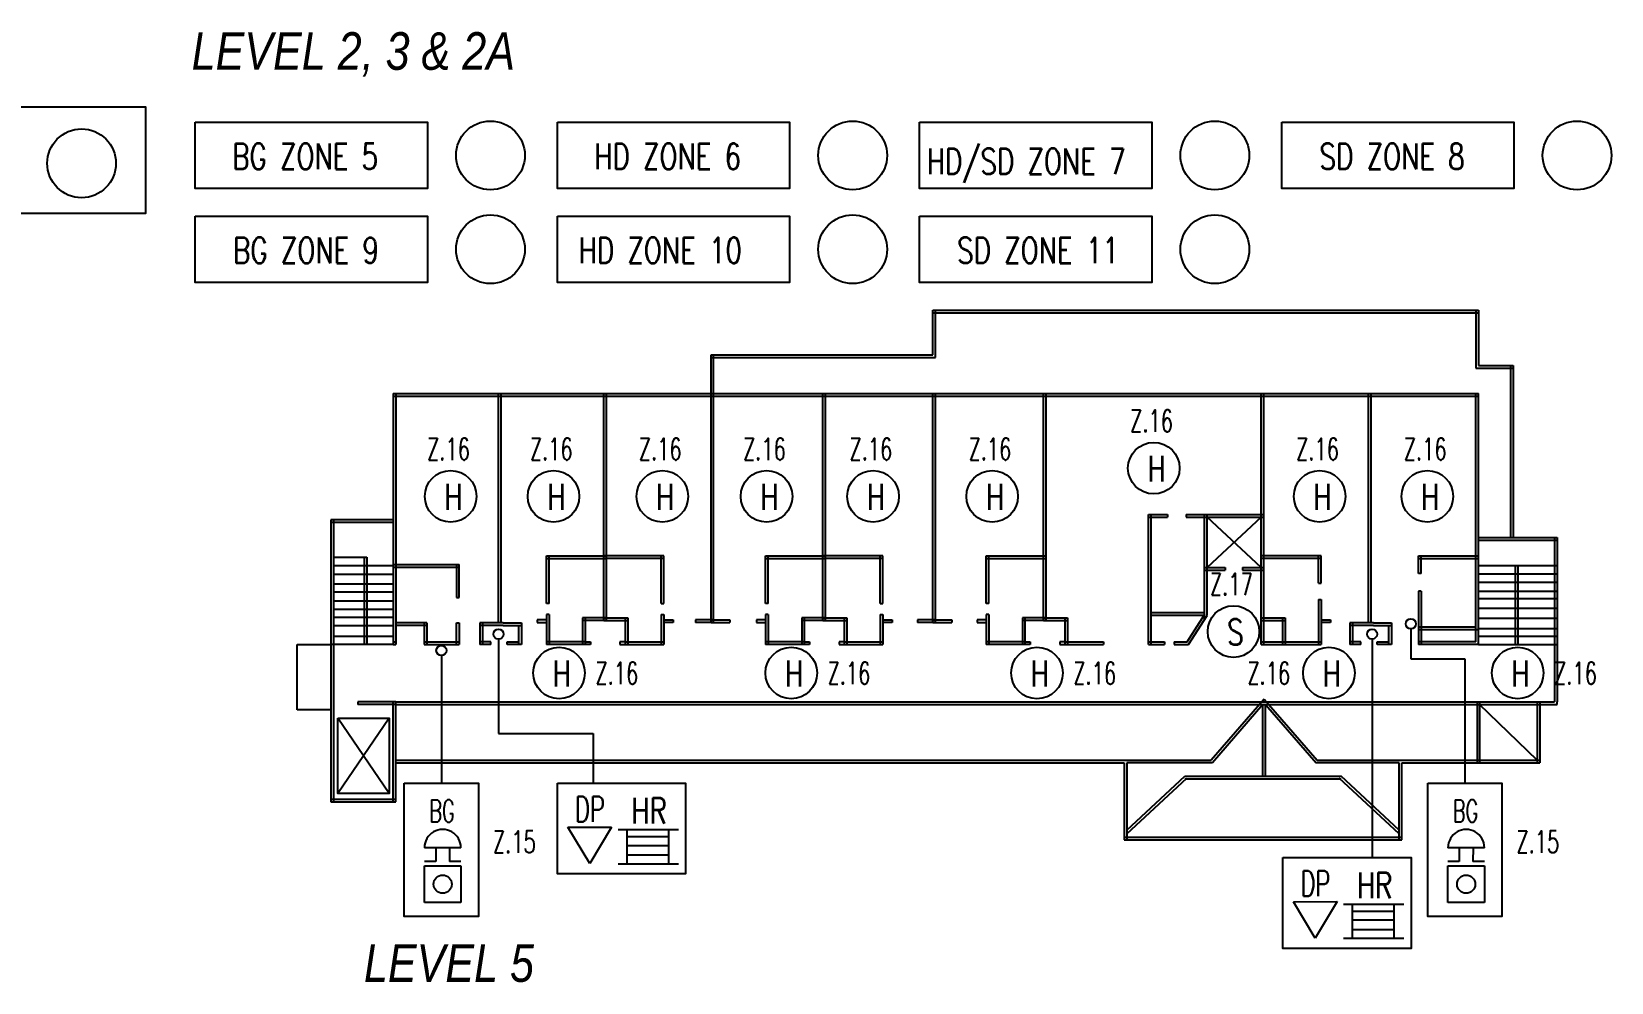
# Model space of a CAD drawing. Extents: x -3977 to 6343, y -1567 to 1206.
# Drawn here: x -3669.8 to -3531.9, y -1269 to -1186.1 of the extents above; entities that cross this region are included whole.
import ezdxf

# ---------------------------------------------------------------- set-up
doc = ezdxf.new("R2010")
doc.units = 0
doc.layers.get('0').update_dxf_attribs({"linetype": 'CONTINUOUS'})
for name, color, linetype in [('BUILD', 8, 'CONTINUOUS'), ('FAPOINT', 1, 'CONTINUOUS'), ('FF_GRID_LINE', 8, 'CONTINUOUS'), ('MIMIC_SIZE', 7, 'CONTINUOUS'), ('TEXT', 8, 'CONTINUOUS')]:
    doc.layers.add(name, color=color, linetype=linetype)
doc.styles.add('ARIAL_NARROW_ITALIC', font='ARIALNI.TTF')
doc.styles.add('BADAI', font='romans.shx', dxfattribs={"width": 0.65})
doc.styles.add('PLOT02__REVB$0$NARROW', font='SIMPLEX', dxfattribs={"width": 0.75})

msp = doc.modelspace()

# ---------------------------------------------------------------- linework, layer by layer
at = {"color": 1}
for p, q in [((-3622.965, -1255.451, 16734.629), (-3619.147, -1255.441, 16734.629)), ((-3621.059, -1258.627, 16734.629), (-3622.965, -1255.451, 16734.629)), ((-3619.147, -1255.441, 16734.629), (-3621.059, -1258.627, 16734.629)), ((-3634.488, -1258.43, 16734.629), (-3635.483, -1258.429, 16734.629)), ((-3632.3, -1257.239, 16734.629), (-3635.481, -1257.236, 16734.629)), ((-3634.487, -1257.237, 16734.629), (-3634.488, -1258.43, 16734.629)), ((-3633.294, -1257.238, 16734.629), (-3633.295, -1258.431, 16734.629)), ((-3632.301, -1258.432, 16734.629), (-3633.295, -1258.431, 16734.629)), ((-3545.185, -1258.43, 16734.629), (-3546.18, -1258.429, 16734.629)), ((-3542.997, -1257.239, 16734.629), (-3546.178, -1257.236, 16734.629)), ((-3545.184, -1257.237, 16734.629), (-3545.185, -1258.43, 16734.629)), ((-3543.991, -1257.238, 16734.629), (-3543.992, -1258.431, 16734.629)), ((-3542.998, -1258.432, 16734.629), (-3543.992, -1258.431, 16734.629)), ((-3635.486, -1262.008, 16734.629), (-3635.483, -1258.826, 16734.629)), ((-3635.483, -1258.826, 16734.629), (-3632.301, -1258.83, 16734.629)), ((-3632.301, -1258.83, 16734.629), (-3632.305, -1262.011, 16734.629)), ((-3546.183, -1262.008, 16734.629), (-3546.18, -1258.826, 16734.629)), ((-3546.18, -1258.826, 16734.629), (-3542.998, -1258.83, 16734.629)), ((-3542.998, -1258.83, 16734.629), (-3543.002, -1262.011, 16734.629)), ((-3559.665, -1261.943, 16734.629), (-3555.847, -1261.933, 16734.629)), ((-3557.759, -1265.12, 16734.629), (-3559.665, -1261.943, 16734.629)), ((-3555.847, -1261.933, 16734.629), (-3557.759, -1265.12, 16734.629))]:
    msp.add_line(p, q, dxfattribs=at)
at = {"color": 7, "linetype": 'BYBLOCK'}
for points in [[(-3686.854, -1192.627), (-3659.819, -1192.627), (-3659.819, -1201.93), (-3686.854, -1201.93)], [(-3655.474, -1193.965), (-3635.224, -1193.965), (-3635.224, -1199.752), (-3655.474, -1199.752)], [(-3623.872, -1193.965), (-3603.623, -1193.965), (-3603.623, -1199.752), (-3623.872, -1199.752)], [(-3592.271, -1193.965), (-3572.022, -1193.965), (-3572.022, -1199.752), (-3592.271, -1199.752)], [(-3560.67, -1193.965), (-3540.42, -1193.965), (-3540.42, -1199.752), (-3560.67, -1199.752)], [(-3655.474, -1202.15), (-3635.224, -1202.15), (-3635.224, -1207.936), (-3655.474, -1207.936)], [(-3623.872, -1202.15), (-3603.623, -1202.15), (-3603.623, -1207.936), (-3623.872, -1207.936)], [(-3592.271, -1202.15), (-3572.022, -1202.15), (-3572.022, -1207.936), (-3592.271, -1207.936)]]:
    msp.add_lwpolyline(points, close=True, dxfattribs=at)
at = {"color": 1}
for points in [[(-3637.241, -1251.607), (-3630.767, -1251.607), (-3630.767, -1263.247), (-3637.241, -1263.247)], [(-3623.879, -1251.607), (-3612.696, -1251.607), (-3612.696, -1259.528), (-3623.879, -1259.528)], [(-3547.938, -1251.607), (-3541.464, -1251.607), (-3541.464, -1263.247), (-3547.938, -1263.247)], [(-3560.579, -1258.099), (-3549.396, -1258.099), (-3549.396, -1266.02), (-3560.579, -1266.02)]]:
    msp.add_lwpolyline(points, close=True, dxfattribs=at)
at = {"color": 1, "linetype": 'BYBLOCK'}
for centre, radius in [((-3665.393, -1197.546), 3), ((-3629.719, -1196.859), 3), ((-3598.117, -1196.859), 3), ((-3566.516, -1196.859), 3), ((-3534.915, -1196.859), 3), ((-3629.719, -1205.043), 3), ((-3598.117, -1205.043), 3), ((-3566.516, -1205.043), 3), ((-3571.844, -1224.134), 2.25), ((-3633.194, -1226.592), 2.25), ((-3624.22, -1226.592), 2.25), ((-3614.72, -1226.592), 2.25), ((-3605.63, -1226.592), 2.25), ((-3596.335, -1226.592), 2.25), ((-3585.946, -1226.592), 2.25), ((-3557.371, -1226.592), 2.25), ((-3547.975, -1226.592), 2.25), ((-3564.887, -1238.386), 2.25), ((-3549.418, -1237.709), 0.441), ((-3629.012, -1238.605), 0.441), ((-3552.796, -1238.605), 0.441), ((-3634.004, -1240.038), 0.441), ((-3623.733, -1241.997), 2.25), ((-3603.475, -1241.997), 2.25), ((-3582.034, -1241.997), 2.25), ((-3556.562, -1241.997), 2.25), ((-3540.089, -1241.997), 2.25)]:
    msp.add_circle(centre, radius, dxfattribs=at)
at = {"color": 1}
for centre in [(-3633.894, -1260.419, 16734.629), (-3544.591, -1260.419, 16734.629)]:
    msp.add_circle(centre, 0.795, dxfattribs=at)
for centre in [(-3633.89, -1257.237, 16734.629), (-3544.587, -1257.237, 16734.629)]:
    msp.add_arc(centre, 1.591, 359.93967, 179.93967, dxfattribs=at)
at = {"layer": 'FAPOINT', "color": 1, "linetype": 'BYBLOCK'}
for p, q in [((-3618.577, -1255.661, 16734.629), (-3613.319, -1255.661, 16734.629)), ((-3617.794, -1258.632, 16734.629), (-3617.794, -1255.661, 16734.629)), ((-3614.169, -1258.632, 16734.629), (-3614.169, -1255.661, 16734.629)), ((-3617.794, -1256.271, 16734.629), (-3614.169, -1256.271, 16734.629)), ((-3617.794, -1257.037, 16734.629), (-3614.169, -1257.037, 16734.629)), ((-3617.794, -1257.865, 16734.629), (-3614.169, -1257.865, 16734.629)), ((-3618.577, -1258.632, 16734.629), (-3613.319, -1258.632, 16734.629)), ((-3555.276, -1262.154, 16734.629), (-3550.018, -1262.154, 16734.629)), ((-3554.494, -1265.124, 16734.629), (-3554.494, -1262.154, 16734.629)), ((-3550.869, -1265.124, 16734.629), (-3550.869, -1262.154, 16734.629)), ((-3554.494, -1262.763, 16734.629), (-3550.869, -1262.763, 16734.629)), ((-3554.494, -1263.529, 16734.629), (-3550.869, -1263.529, 16734.629)), ((-3555.276, -1265.124, 16734.629), (-3550.018, -1265.124, 16734.629)), ((-3554.494, -1264.358, 16734.629), (-3550.869, -1264.358, 16734.629))]:
    msp.add_line(p, q, dxfattribs=at)
at = {"layer": 'FF_GRID_LINE', "color": 1}
for p, q in [((-3632.305, -1262.011, 16734.629), (-3635.486, -1262.008, 16734.629)), ((-3543.002, -1262.011, 16734.629), (-3546.183, -1262.008, 16734.629))]:
    msp.add_line(p, q, dxfattribs=at)
at = {"layer": 'MIMIC_SIZE', "color": 0, "linetype": 'BYBLOCK'}
for p, q in [((-3591.112, -1214.259), (-3591.112, -1210.351)), ((-3591.112, -1210.351), (-3543.513, -1210.351)), ((-3591.112, -1210.578), (-3543.513, -1210.578)), ((-3590.884, -1214.486), (-3590.884, -1210.351)), ((-3543.741, -1210.351), (-3543.741, -1215.402)), ((-3543.513, -1210.351), (-3543.513, -1215.174)), ((-3610.473, -1217.614), (-3610.473, -1214.259)), ((-3610.473, -1214.259), (-3591.112, -1214.259)), ((-3610.246, -1217.614), (-3610.246, -1214.259)), ((-3610.473, -1214.486), (-3590.884, -1214.486)), ((-3543.741, -1215.402), (-3540.479, -1215.402)), ((-3543.513, -1215.174), (-3540.479, -1215.174)), ((-3540.706, -1215.174), (-3540.706, -1230.188)), ((-3540.479, -1215.174), (-3540.479, -1230.188)), ((-3638.211, -1217.614), (-3638.211, -1239.499)), ((-3638.211, -1217.614), (-3543.513, -1217.614)), ((-3638.211, -1217.842), (-3543.513, -1217.842)), ((-3637.984, -1217.614), (-3637.984, -1239.499)), ((-3629.05, -1217.614), (-3629.05, -1237.634)), ((-3628.822, -1217.614), (-3628.822, -1237.634)), ((-3619.829, -1237.408), (-3619.829, -1217.614)), ((-3619.602, -1237.408), (-3619.602, -1217.614)), ((-3610.473, -1237.598), (-3610.473, -1217.614)), ((-3610.246, -1237.598), (-3610.246, -1217.614)), ((-3600.708, -1237.408), (-3600.708, -1217.614)), ((-3600.481, -1237.408), (-3600.481, -1217.614)), ((-3591.112, -1237.598), (-3591.112, -1217.614)), ((-3590.884, -1237.598), (-3590.884, -1217.614)), ((-3581.457, -1237.408), (-3581.457, -1217.614)), ((-3581.23, -1237.408), (-3581.23, -1217.614)), ((-3562.465, -1239.499), (-3562.465, -1217.614)), ((-3562.238, -1239.499), (-3562.238, -1217.614)), ((-3553.138, -1217.614), (-3553.138, -1237.634)), ((-3552.91, -1217.614), (-3552.91, -1237.634)), ((-3543.741, -1239.272), (-3543.741, -1217.614)), ((-3543.513, -1239.499), (-3543.513, -1217.614)), ((-3638.211, -1228.647), (-3643.656, -1228.647)), ((-3643.656, -1228.647), (-3643.656, -1239.499)), ((-3638.211, -1228.875), (-3643.656, -1228.875)), ((-3643.428, -1228.647), (-3643.428, -1239.499)), ((-3572.299, -1239.499), (-3572.299, -1228.187)), ((-3572.299, -1228.187), (-3570.653, -1228.187)), ((-3572.299, -1228.414), (-3570.653, -1228.414)), ((-3572.072, -1239.499), (-3572.072, -1228.187)), ((-3572.072, -1237.408), (-3572.072, -1228.187)), ((-3570.653, -1228.187), (-3570.653, -1228.414)), ((-3569.021, -1228.187), (-3562.238, -1228.187)), ((-3569.021, -1228.187), (-3569.021, -1228.414)), ((-3569.021, -1228.414), (-3562.238, -1228.414)), ((-3567.416, -1237.334), (-3567.416, -1228.187)), ((-3567.189, -1236.981), (-3567.189, -1228.187)), ((-3562.465, -1228.414), (-3567.189, -1232.798)), ((-3562.465, -1232.799), (-3567.189, -1228.414)), ((-3543.513, -1230.188), (-3536.64, -1230.188)), ((-3543.513, -1230.416), (-3536.64, -1230.416)), ((-3536.867, -1230.188), (-3536.867, -1244.521)), ((-3536.64, -1230.188), (-3536.64, -1244.521)), ((-3643.428, -1231.89), (-3640.501, -1231.89)), ((-3640.728, -1231.89), (-3640.728, -1239.499)), ((-3640.501, -1231.89), (-3640.501, -1239.499)), ((-3624.829, -1235.943), (-3624.829, -1231.786)), ((-3624.829, -1231.786), (-3619.602, -1231.786)), ((-3624.829, -1232.013), (-3619.602, -1232.013)), ((-3624.602, -1235.943), (-3624.602, -1231.786)), ((-3614.601, -1231.786), (-3619.829, -1231.786)), ((-3614.601, -1232.013), (-3619.829, -1232.013)), ((-3614.829, -1235.943), (-3614.829, -1231.786)), ((-3614.601, -1235.943), (-3614.601, -1231.786)), ((-3605.709, -1235.943), (-3605.709, -1231.786)), ((-3605.709, -1231.786), (-3600.481, -1231.786)), ((-3605.709, -1232.013), (-3600.481, -1232.013)), ((-3605.481, -1235.943), (-3605.481, -1231.786)), ((-3595.481, -1231.786), (-3600.708, -1231.786)), ((-3595.481, -1232.013), (-3600.708, -1232.013)), ((-3595.708, -1235.943), (-3595.708, -1231.786)), ((-3595.481, -1235.943), (-3595.481, -1231.786)), ((-3586.457, -1235.943), (-3586.457, -1231.786)), ((-3586.457, -1231.786), (-3581.23, -1231.786)), ((-3586.457, -1232.013), (-3581.23, -1232.013)), ((-3586.23, -1235.943), (-3586.23, -1231.786)), ((-3557.237, -1231.786), (-3562.465, -1231.786)), ((-3557.237, -1232.013), (-3562.465, -1232.013)), ((-3557.465, -1234.15), (-3557.465, -1231.786)), ((-3557.237, -1234.15), (-3557.237, -1231.786)), ((-3548.741, -1233.318), (-3548.741, -1231.786)), ((-3548.741, -1231.786), (-3543.513, -1231.786)), ((-3548.741, -1232.013), (-3543.513, -1232.013)), ((-3548.513, -1233.318), (-3548.513, -1231.786)), ((-3643.428, -1232.625), (-3638.211, -1232.625)), ((-3643.428, -1233.393), (-3638.211, -1233.393)), ((-3638.211, -1232.531), (-3632.45, -1232.531)), ((-3638.211, -1232.759), (-3632.45, -1232.759)), ((-3632.677, -1232.531), (-3632.677, -1235.425)), ((-3632.45, -1235.425), (-3632.45, -1232.531)), ((-3567.416, -1232.799), (-3565.629, -1232.799)), ((-3567.416, -1233.026), (-3565.629, -1233.026)), ((-3565.629, -1232.799), (-3565.629, -1233.026)), ((-3564.114, -1232.799), (-3562.238, -1232.799)), ((-3564.114, -1232.799), (-3564.114, -1233.026)), ((-3564.114, -1233.026), (-3562.238, -1233.026)), ((-3548.513, -1233.318), (-3548.741, -1233.318)), ((-3543.513, -1232.617), (-3536.64, -1232.617)), ((-3543.513, -1233.34), (-3536.64, -1233.34)), ((-3540.304, -1232.617), (-3540.304, -1239.499)), ((-3540.077, -1232.617), (-3540.077, -1239.499)), ((-3643.428, -1234.208), (-3638.211, -1234.208)), ((-3643.428, -1234.928), (-3638.211, -1234.928)), ((-3557.465, -1234.15), (-3557.237, -1234.15)), ((-3548.741, -1234.855), (-3548.741, -1239.499)), ((-3548.513, -1234.855), (-3548.741, -1234.855)), ((-3548.513, -1234.855), (-3548.513, -1239.499)), ((-3543.513, -1234.063), (-3536.64, -1234.063)), ((-3543.513, -1234.848), (-3536.64, -1234.848)), ((-3643.428, -1235.712), (-3638.211, -1235.712)), ((-3632.677, -1235.425), (-3632.45, -1235.425)), ((-3624.602, -1235.943), (-3624.829, -1235.943)), ((-3614.829, -1235.943), (-3614.601, -1235.943)), ((-3605.481, -1235.943), (-3605.709, -1235.943)), ((-3595.708, -1235.943), (-3595.481, -1235.943)), ((-3586.23, -1235.943), (-3586.457, -1235.943)), ((-3557.465, -1235.598), (-3557.465, -1239.499)), ((-3557.465, -1235.598), (-3557.237, -1235.598)), ((-3557.237, -1235.598), (-3557.237, -1239.499)), ((-3543.513, -1235.508), (-3536.64, -1235.508)), ((-3543.513, -1236.357), (-3536.64, -1236.357)), ((-3643.428, -1236.431), (-3638.211, -1236.431)), ((-3643.428, -1237.119), (-3638.211, -1237.119)), ((-3635.273, -1237.634), (-3637.984, -1237.634)), ((-3635.5, -1237.634), (-3635.5, -1239.499)), ((-3635.273, -1237.634), (-3635.273, -1239.499)), ((-3632.677, -1239.499), (-3632.677, -1237.634)), ((-3632.677, -1237.634), (-3632.45, -1237.634)), ((-3632.45, -1237.634), (-3632.45, -1239.499)), ((-3628.596, -1237.634), (-3630.637, -1237.634)), ((-3630.637, -1237.634), (-3630.637, -1239.499)), ((-3630.41, -1237.634), (-3630.41, -1239.499)), ((-3628.596, -1237.634), (-3627.013, -1237.634)), ((-3627.013, -1237.634), (-3627.013, -1239.499)), ((-3624.829, -1237.37), (-3625.639, -1237.37)), ((-3625.639, -1237.37), (-3625.639, -1237.598)), ((-3625.639, -1237.598), (-3624.829, -1237.598)), ((-3624.829, -1236.886), (-3624.829, -1239.499)), ((-3624.602, -1236.886), (-3624.829, -1236.886)), ((-3624.602, -1236.886), (-3624.602, -1239.499)), ((-3619.602, -1237.181), (-3621.684, -1237.181)), ((-3621.684, -1237.181), (-3621.684, -1239.499)), ((-3619.602, -1237.408), (-3621.684, -1237.408)), ((-3621.457, -1237.181), (-3621.457, -1239.499)), ((-3619.829, -1237.181), (-3617.746, -1237.181)), ((-3619.829, -1237.408), (-3617.746, -1237.408)), ((-3617.974, -1237.181), (-3617.974, -1239.499)), ((-3617.746, -1237.181), (-3617.746, -1239.499)), ((-3614.829, -1236.886), (-3614.829, -1239.499)), ((-3614.829, -1236.886), (-3614.601, -1236.886)), ((-3614.601, -1236.886), (-3614.601, -1239.499)), ((-3614.601, -1237.37), (-3613.791, -1237.37)), ((-3613.791, -1237.598), (-3614.601, -1237.598)), ((-3613.791, -1237.37), (-3613.791, -1237.598)), ((-3610.246, -1237.37), (-3611.827, -1237.37)), ((-3611.827, -1237.37), (-3611.827, -1237.598)), ((-3610.246, -1237.598), (-3611.827, -1237.598)), ((-3610.473, -1237.37), (-3608.833, -1237.37)), ((-3610.473, -1237.598), (-3608.833, -1237.598)), ((-3608.833, -1237.37), (-3608.833, -1237.598)), ((-3605.709, -1237.37), (-3606.519, -1237.37)), ((-3606.519, -1237.37), (-3606.519, -1237.598)), ((-3606.519, -1237.598), (-3605.709, -1237.598)), ((-3605.709, -1236.886), (-3605.709, -1239.499)), ((-3605.481, -1236.886), (-3605.709, -1236.886)), ((-3605.481, -1236.886), (-3605.481, -1239.499)), ((-3600.481, -1237.181), (-3602.564, -1237.181)), ((-3602.564, -1237.181), (-3602.564, -1239.499)), ((-3600.481, -1237.408), (-3602.564, -1237.408)), ((-3602.336, -1237.181), (-3602.336, -1239.499)), ((-3600.708, -1237.181), (-3598.626, -1237.181)), ((-3600.708, -1237.408), (-3598.626, -1237.408)), ((-3598.853, -1237.181), (-3598.853, -1239.499)), ((-3598.626, -1237.181), (-3598.626, -1239.499)), ((-3595.708, -1236.886), (-3595.708, -1239.499)), ((-3595.708, -1236.886), (-3595.481, -1236.886)), ((-3595.481, -1236.886), (-3595.481, -1239.499)), ((-3595.481, -1237.37), (-3594.671, -1237.37)), ((-3594.671, -1237.598), (-3595.481, -1237.598)), ((-3594.671, -1237.37), (-3594.671, -1237.598)), ((-3590.884, -1237.37), (-3592.466, -1237.37)), ((-3592.466, -1237.37), (-3592.466, -1237.598)), ((-3590.884, -1237.598), (-3592.466, -1237.598)), ((-3591.112, -1237.37), (-3589.472, -1237.37)), ((-3591.112, -1237.598), (-3589.472, -1237.598)), ((-3589.472, -1237.37), (-3589.472, -1237.598)), ((-3586.457, -1237.37), (-3587.267, -1237.37)), ((-3587.267, -1237.37), (-3587.267, -1237.598)), ((-3587.267, -1237.598), (-3586.457, -1237.598)), ((-3586.457, -1236.886), (-3586.457, -1239.499)), ((-3586.23, -1236.886), (-3586.457, -1236.886)), ((-3586.23, -1236.886), (-3586.23, -1239.499)), ((-3581.23, -1237.181), (-3583.312, -1237.181)), ((-3583.312, -1237.181), (-3583.312, -1239.499)), ((-3581.23, -1237.408), (-3583.312, -1237.408)), ((-3583.085, -1237.181), (-3583.085, -1239.499)), ((-3581.457, -1237.181), (-3579.374, -1237.181)), ((-3581.457, -1237.408), (-3579.374, -1237.408)), ((-3579.602, -1237.181), (-3579.602, -1239.499)), ((-3579.374, -1237.181), (-3579.374, -1239.499)), ((-3572.072, -1236.728), (-3567.416, -1236.728)), ((-3572.072, -1236.955), (-3567.416, -1236.955)), ((-3568.934, -1239.272), (-3567.38, -1236.857)), ((-3568.81, -1239.499), (-3567.189, -1236.981)), ((-3562.465, -1237.181), (-3560.382, -1237.181)), ((-3562.465, -1237.408), (-3560.382, -1237.408)), ((-3560.61, -1237.181), (-3560.61, -1239.499)), ((-3560.382, -1237.181), (-3560.382, -1239.499)), ((-3557.237, -1237.37), (-3556.427, -1237.37)), ((-3556.427, -1237.598), (-3557.237, -1237.598)), ((-3556.427, -1237.37), (-3556.427, -1237.598)), ((-3552.684, -1237.634), (-3554.726, -1237.634)), ((-3554.726, -1237.634), (-3554.726, -1239.499)), ((-3554.498, -1237.634), (-3554.498, -1239.499)), ((-3552.684, -1237.634), (-3551.101, -1237.634)), ((-3551.101, -1237.634), (-3551.101, -1239.499)), ((-3543.513, -1237.205), (-3536.64, -1237.205)), ((-3643.428, -1237.854), (-3638.211, -1237.854)), ((-3643.428, -1238.798), (-3638.211, -1238.798)), ((-3635.273, -1237.861), (-3637.984, -1237.861)), ((-3628.596, -1237.861), (-3630.637, -1237.861)), ((-3628.596, -1237.861), (-3627.013, -1237.861)), ((-3627.24, -1239.499), (-3627.24, -1237.861)), ((-3552.684, -1237.861), (-3554.726, -1237.861)), ((-3552.684, -1237.861), (-3551.101, -1237.861)), ((-3551.328, -1239.499), (-3551.328, -1237.861)), ((-3543.741, -1238.014), (-3548.741, -1238.014)), ((-3543.513, -1238.242), (-3548.741, -1238.242)), ((-3543.513, -1238.116), (-3536.64, -1238.116)), ((-3543.513, -1238.776), (-3536.64, -1238.776)), ((-3646.596, -1245.221), (-3646.596, -1239.499)), ((-3646.596, -1239.499), (-3643.656, -1239.499)), ((-3638.211, -1239.499), (-3643.656, -1239.499)), ((-3643.656, -1239.499), (-3643.656, -1253.238)), ((-3643.428, -1239.499), (-3643.428, -1253.238)), ((-3638.211, -1239.272), (-3637.984, -1239.272)), ((-3638.211, -1239.499), (-3637.984, -1239.499)), ((-3635.5, -1239.272), (-3632.45, -1239.272)), ((-3635.5, -1239.499), (-3632.45, -1239.499)), ((-3629.68, -1239.272), (-3630.637, -1239.272)), ((-3629.68, -1239.499), (-3630.637, -1239.499)), ((-3629.68, -1239.499), (-3629.68, -1239.272)), ((-3628.265, -1239.499), (-3628.265, -1239.272)), ((-3628.265, -1239.272), (-3627.24, -1239.272)), ((-3627.24, -1239.499), (-3628.265, -1239.499)), ((-3627.013, -1239.499), (-3627.24, -1239.499)), ((-3621.457, -1239.272), (-3624.829, -1239.272)), ((-3621.457, -1239.499), (-3624.829, -1239.499)), ((-3621.457, -1239.272), (-3621.005, -1239.272)), ((-3621.005, -1239.499), (-3621.457, -1239.499)), ((-3621.005, -1239.272), (-3621.005, -1239.499)), ((-3617.974, -1239.272), (-3618.426, -1239.272)), ((-3618.426, -1239.272), (-3618.426, -1239.499)), ((-3618.426, -1239.499), (-3617.974, -1239.499)), ((-3617.974, -1239.272), (-3614.601, -1239.272)), ((-3617.974, -1239.499), (-3614.601, -1239.499)), ((-3602.336, -1239.272), (-3605.709, -1239.272)), ((-3602.336, -1239.499), (-3605.709, -1239.499)), ((-3602.336, -1239.272), (-3601.884, -1239.272)), ((-3601.884, -1239.499), (-3602.336, -1239.499)), ((-3601.884, -1239.272), (-3601.884, -1239.499)), ((-3598.853, -1239.272), (-3599.305, -1239.272)), ((-3599.305, -1239.272), (-3599.305, -1239.499)), ((-3599.305, -1239.499), (-3598.853, -1239.499)), ((-3598.853, -1239.272), (-3595.481, -1239.272)), ((-3598.853, -1239.499), (-3595.481, -1239.499)), ((-3583.085, -1239.272), (-3586.457, -1239.272)), ((-3583.085, -1239.499), (-3586.457, -1239.499)), ((-3583.085, -1239.272), (-3582.633, -1239.272)), ((-3582.633, -1239.499), (-3583.085, -1239.499)), ((-3582.633, -1239.272), (-3582.633, -1239.499)), ((-3579.602, -1239.272), (-3580.054, -1239.272)), ((-3580.054, -1239.272), (-3580.054, -1239.499)), ((-3580.054, -1239.499), (-3579.602, -1239.499)), ((-3579.602, -1239.272), (-3576.229, -1239.272)), ((-3579.602, -1239.499), (-3576.229, -1239.499)), ((-3576.229, -1239.272), (-3576.229, -1239.499)), ((-3572.299, -1239.272), (-3570.903, -1239.272)), ((-3572.299, -1239.499), (-3570.903, -1239.499)), ((-3570.903, -1239.272), (-3570.903, -1239.499)), ((-3570.066, -1239.272), (-3568.934, -1239.272)), ((-3570.066, -1239.272), (-3570.066, -1239.499)), ((-3570.066, -1239.499), (-3568.81, -1239.499)), ((-3562.465, -1239.272), (-3557.237, -1239.272)), ((-3562.465, -1239.499), (-3557.237, -1239.499)), ((-3560.61, -1239.272), (-3557.237, -1239.272)), ((-3553.769, -1239.272), (-3554.726, -1239.272)), ((-3553.769, -1239.499), (-3554.726, -1239.499)), ((-3553.769, -1239.499), (-3553.769, -1239.272)), ((-3552.353, -1239.499), (-3552.353, -1239.272)), ((-3552.353, -1239.272), (-3551.328, -1239.272)), ((-3551.328, -1239.499), (-3552.353, -1239.499)), ((-3551.101, -1239.499), (-3551.328, -1239.499)), ((-3543.741, -1239.272), (-3548.741, -1239.272)), ((-3543.513, -1239.499), (-3548.741, -1239.499)), ((-3543.513, -1239.499), (-3536.64, -1239.499)), ((-3637.984, -1244.521), (-3641.284, -1244.521)), ((-3641.284, -1244.521), (-3641.284, -1244.748)), ((-3638.211, -1253.238), (-3638.211, -1244.521)), ((-3637.984, -1253.238), (-3637.984, -1244.521)), ((-3637.984, -1244.521), (-3536.867, -1244.521)), ((-3562.201, -1244.27), (-3566.827, -1249.607)), ((-3562.201, -1244.27), (-3557.576, -1249.607)), ((-3543.638, -1244.521), (-3543.638, -1249.835)), ((-3543.41, -1244.521), (-3543.41, -1249.835)), ((-3538.388, -1244.521), (-3538.388, -1249.835)), ((-3538.161, -1244.521), (-3538.161, -1249.835)), ((-3536.64, -1244.748), (-3536.64, -1244.521)), ((-3643.656, -1245.221), (-3646.596, -1245.221)), ((-3638.56, -1245.928), (-3643.049, -1252.499)), ((-3638.56, -1252.499), (-3643.049, -1245.928)), ((-3637.984, -1244.748), (-3641.284, -1244.748)), ((-3637.984, -1244.748), (-3536.64, -1244.748)), ((-3562.315, -1244.748), (-3566.723, -1249.835)), ((-3562.315, -1250.991), (-3562.315, -1244.748)), ((-3562.088, -1250.991), (-3562.088, -1244.748)), ((-3562.088, -1244.748), (-3557.68, -1249.835)), ((-3538.388, -1249.607), (-3543.41, -1244.748)), ((-3637.984, -1249.607), (-3566.827, -1249.607)), ((-3637.984, -1249.835), (-3574.436, -1249.835)), ((-3574.436, -1249.835), (-3574.436, -1256.537)), ((-3574.209, -1249.835), (-3574.209, -1256.537)), ((-3566.723, -1249.835), (-3574.209, -1249.835)), ((-3550.421, -1249.835), (-3557.68, -1249.835)), ((-3557.576, -1249.607), (-3550.194, -1249.607)), ((-3550.421, -1256.537), (-3550.421, -1249.835)), ((-3550.194, -1249.607), (-3538.161, -1249.607)), ((-3550.194, -1256.537), (-3550.194, -1249.835)), ((-3550.194, -1249.835), (-3538.161, -1249.835)), ((-3574.209, -1255.704), (-3569.124, -1250.991)), ((-3574.209, -1256.014), (-3568.97, -1251.158)), ((-3569.124, -1250.991), (-3555.506, -1250.991)), ((-3569.124, -1251.219), (-3555.506, -1251.219)), ((-3550.421, -1256.014), (-3555.66, -1251.158)), ((-3550.421, -1255.704), (-3555.506, -1250.991)), ((-3643.656, -1253.01), (-3637.984, -1253.01)), ((-3643.656, -1253.238), (-3637.984, -1253.238)), ((-3574.436, -1256.31), (-3550.194, -1256.31)), ((-3574.436, -1256.537), (-3550.194, -1256.537))]:
    msp.add_line(p, q, dxfattribs=at)
at = {"layer": 'MIMIC_SIZE', "color": 1}
for p, q in [((-3629.012, -1239.046), (-3629.012, -1247.278)), ((-3552.796, -1239.046), (-3552.796, -1258.099)), ((-3549.418, -1238.15), (-3549.418, -1240.766)), ((-3634.004, -1240.479), (-3634.004, -1251.607)), ((-3549.418, -1240.766), (-3544.701, -1240.766)), ((-3544.701, -1240.766), (-3544.701, -1251.607)), ((-3629.012, -1247.278), (-3620.762, -1247.278)), ((-3620.762, -1247.278), (-3620.762, -1251.607))]:
    msp.add_line(p, q, dxfattribs=at)
at = {"layer": 'MIMIC_SIZE', "color": 0, "linetype": 'BYBLOCK'}
msp.add_lwpolyline([(-3643.049, -1245.928), (-3638.56, -1245.928), (-3638.56, -1252.499), (-3643.049, -1252.499)], close=True, dxfattribs=at)

# ---------------------------------------------------------------- texts
at = {"color": 7, "style": 'PLOT02__REVB$0$NARROW', "width": 0.75}
for s, height, p in [('BG ZONE 5', 2.2387, (-3652.265, -1198.067)), ('HD ZONE 6', 2.2387, (-3620.664, -1198.067)), ('HD/SD ZONE 7', 2.23866, (-3591.652, -1198.493)), ('SD ZONE 8', 2.2387, (-3557.382, -1198.067)), ('BG ZONE 9', 2.2387, (-3652.185, -1206.251)), ('HD ZONE 10', 2.2387, (-3622.023, -1206.251)), ('SD ZONE 11', 2.2387, (-3589.002, -1206.251))]:
    msp.add_text(s, height=height, dxfattribs=at).set_placement(p)
at = {"color": 1, "linetype": 'BYBLOCK', "style": 'PLOT02__REVB$0$NARROW', "width": 0.75}
for s, height, p in [('H', 2.255, (-3572.403, -1225.304, 7592.521)), ('H', 2.255, (-3633.753, -1227.762, 7592.521)), ('H', 2.255, (-3624.779, -1227.762, 7592.521)), ('H', 2.255, (-3615.278, -1227.762, 7592.521)), ('H', 2.255, (-3606.188, -1227.762, 7592.521)), ('H', 2.255, (-3596.893, -1227.762, 7592.521)), ('H', 2.255, (-3586.505, -1227.762, 7592.521)), ('H', 2.255, (-3557.93, -1227.762, 7592.521)), ('H', 2.255, (-3548.533, -1227.762, 7592.521)), ('S', 2.255, (-3565.446, -1239.556, 7592.521)), ('H', 2.255, (-3624.292, -1243.166, 7592.521)), ('H', 2.255, (-3604.033, -1243.166, 7592.521)), ('H', 2.255, (-3582.593, -1243.166, 7592.521)), ('H', 2.255, (-3557.121, -1243.166, 7592.521)), ('H', 2.255, (-3540.648, -1243.166, 7592.521)), ('HR', 2.2387, (-3617.427, -1255.135, 16734.706)), ('HR', 2.2387, (-3554.127, -1261.627, 16734.706))]:
    msp.add_text(s, height=height, dxfattribs=at).set_placement(p)
at = {"layer": 'BUILD', "color": 0, "linetype": 'BYBLOCK', "style": 'ARIAL_NARROW_ITALIC'}
for s, height, p in [('LEVEL 2, 3 & 2A', 3.28125, (-3655.791, -1189.39)), ('LEVEL 5', 3.2812, (-3640.757, -1268.936))]:
    msp.add_text(s, height=height, dxfattribs=at).set_placement(p)
at = {"layer": 'TEXT', "color": 1, "style": 'BADAI', "width": 0.65}
for s, height, p in [('Z.16', 1.9203, (-3573.906, -1220.966, -2486.804)), ('Z.16', 1.9203, (-3635.256, -1223.424, -2486.804)), ('Z.16', 1.9203, (-3626.282, -1223.424, -2486.804)), ('Z.16', 1.9203, (-3616.782, -1223.424, -2486.804)), ('Z.16', 1.9203, (-3607.692, -1223.424, -2486.804)), ('Z.16', 1.9203, (-3598.397, -1223.424, -2486.804)), ('Z.16', 1.9203, (-3588.008, -1223.424, -2486.804)), ('Z.16', 1.9203, (-3559.433, -1223.424, -2486.804)), ('Z.16', 1.9203, (-3550.037, -1223.424, -2486.804)), ('Z.17', 1.9203, (-3566.949, -1235.219, -2486.804)), ('Z.16', 1.9203, (-3620.571, -1242.977, -2486.804)), ('Z.16', 1.9203, (-3600.312, -1242.977, -2486.804)), ('Z.16', 1.9203, (-3578.871, -1242.977, -2486.804)), ('Z.16', 1.9203, (-3563.687, -1242.977, -2486.804)), ('Z.16', 1.9203, (-3536.926, -1242.977, -2486.804)), ('DP', 2.2157, (-3622.332, -1254.983, 16734.629)), ('BG', 1.9203, (-3635.078, -1254.995, 16734.629)), ('BG', 1.9203, (-3545.775, -1254.995, 16734.629)), ('Z.15', 1.9203, (-3629.509, -1257.674, -2486.804)), ('Z.15', 1.9203, (-3540.206, -1257.674, -2486.804)), ('DP', 2.2157, (-3559.032, -1261.475, 16734.629))]:
    msp.add_text(s, height=height, dxfattribs=at).set_placement(p)

doc.saveas('drawing.dxf')
